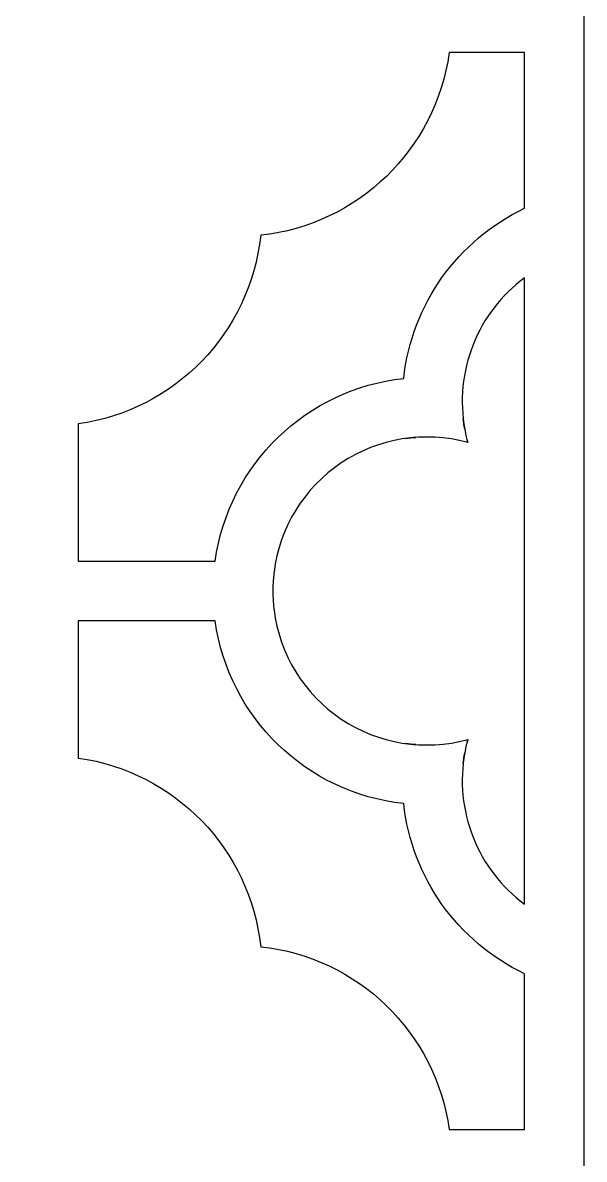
# Model space of a CAD drawing. Header units: centimetres. Extents: x -7.4 to -1.5, y -9 to 2.2.
# Drawn here: x -2.497 to -1.5, y -3.383 to -1.365 of the extents above; entities that cross this region are included whole.
import ezdxf

# ---------------------------------------------------------------- set-up
doc = ezdxf.new("R2010")
doc.units = ezdxf.units.CM
doc.header["$MEASUREMENT"] = 0
doc.layers.add('layer 1', color=7, linetype='Continuous')

msp = doc.modelspace()

# ---------------------------------------------------------------- linework, layer by layer
at = {"layer": 'layer 1', "color": 250}
for points, knots in [([(-7.43951, 2.23468), (-7.43951, 2.23468), (-7.33331, 2.23468), (-7.33331, 2.23468), (-7.33331, 2.23468), (-7.33331, 2.23468), (-1.60574, 2.23468), (-1.60574, 2.23468), (-1.60574, 2.23468), (-1.60574, 2.23468), (-1.49953, 2.23468), (-1.49953, 2.23468), (-1.49953, 2.23468), (-1.49953, 2.23468), (-1.49953, 2.12848), (-1.49953, 2.12848), (-1.49953, 2.12848), (-1.49953, 2.12848), (-1.49953, -8.89401), (-1.49953, -8.89401), (-1.49953, -8.89401), (-1.49953, -8.89401), (-1.49953, -9.00021), (-1.49953, -9.00021), (-1.49953, -9.00021), (-1.49953, -9.00021), (-1.60574, -9.00021), (-1.60574, -9.00021), (-1.60574, -9.00021), (-1.60574, -9.00021), (-7.33331, -9.00021), (-7.33331, -9.00021), (-7.33331, -9.00021), (-7.33331, -9.00021), (-7.43951, -9.00021), (-7.43951, -9.00021), (-7.43951, -9.00021), (-7.43951, -9.00021), (-7.43951, -8.89401), (-7.43951, -8.89401), (-7.43951, -8.89401), (-7.43951, -8.89401), (-7.43951, 2.12848), (-7.43951, 2.12848), (-7.43951, 2.12848), (-7.43951, 2.12848), (-7.43951, 2.23468), (-7.43951, 2.23468)], [0, 0, 0, 0, 0.0769231, 0.0769231, 0.0769231, 0.0769231, 0.1538462, 0.1538462, 0.1538462, 0.1538462, 0.2307692, 0.2307692, 0.2307692, 0.2307692, 0.3076923, 0.3076923, 0.3076923, 0.3076923, 0.3846154, 0.3846154, 0.3846154, 0.3846154, 0.4615385, 0.4615385, 0.4615385, 0.4615385, 0.5384615, 0.5384615, 0.5384615, 0.5384615, 0.6153846, 0.6153846, 0.6153846, 0.6153846, 0.6923077, 0.6923077, 0.6923077, 0.6923077, 0.7692308, 0.7692308, 0.7692308, 0.7692308, 0.8461538, 0.8461538, 0.8461538, 0.8461538, 1, 1, 1, 1]), ([(-1.60574, -1.69451), (-1.72487, -1.75118), (-1.80609, -1.8654), (-1.82036, -1.99655), (-1.82036, -1.99655), (-1.99322, -2.01517), (-2.13124, -2.14864), (-2.15531, -2.32083), (-2.15531, -2.32083), (-2.15531, -2.32083), (-2.24974, -2.32083), (-2.24974, -2.32083), (-2.24974, -2.32083), (-2.24974, -2.32083), (-2.39874, -2.32083), (-2.39874, -2.32083), (-2.39874, -2.32083), (-2.39874, -2.32083), (-2.39874, -2.23221), (-2.39874, -2.23221), (-2.39874, -2.23221), (-2.39874, -2.23221), (-2.39874, -2.15481), (-2.39874, -2.15481), (-2.39874, -2.15481), (-2.39874, -2.15481), (-2.39874, -2.12866), (-2.39874, -2.12866), (-2.39874, -2.12866), (-2.39874, -2.12866), (-2.39874, -2.07738), (-2.39874, -2.07738), (-2.39874, -2.07738), (-2.22658, -2.05319), (-2.09295, -1.91532), (-2.07447, -1.74246), (-2.07447, -1.74246), (-1.90162, -1.72383), (-1.7636, -1.59035), (-1.73953, -1.41818), (-1.73953, -1.41818), (-1.73953, -1.41818), (-1.64522, -1.41818), (-1.64522, -1.41818), (-1.64522, -1.41818), (-1.64522, -1.41818), (-1.61595, -1.41818), (-1.61595, -1.41818), (-1.61595, -1.41818), (-1.61595, -1.41818), (-1.60574, -1.41818), (-1.60574, -1.41818), (-1.60574, -1.41818), (-1.60574, -1.41818), (-1.60574, -1.69451), (-1.60574, -1.69451)], [0, 0, 0, 0, 0.0666667, 0.0666667, 0.0666667, 0.0666667, 0.1333333, 0.1333333, 0.1333333, 0.1333333, 0.2, 0.2, 0.2, 0.2, 0.2666667, 0.2666667, 0.2666667, 0.2666667, 0.3333333, 0.3333333, 0.3333333, 0.3333333, 0.4, 0.4, 0.4, 0.4, 0.4666667, 0.4666667, 0.4666667, 0.4666667, 0.5333333, 0.5333333, 0.5333333, 0.5333333, 0.6, 0.6, 0.6, 0.6, 0.6666667, 0.6666667, 0.6666667, 0.6666667, 0.7333333, 0.7333333, 0.7333333, 0.7333333, 0.8, 0.8, 0.8, 0.8, 0.8666667, 0.8666667, 0.8666667, 0.8666667, 1, 1, 1, 1]), ([(-1.60574, -2.92999), (-1.64674, -2.89954), (-1.67845, -2.85821), (-1.69723, -2.8107), (-1.69723, -2.8107), (-1.71601, -2.7632), (-1.7211, -2.71135), (-1.71192, -2.6611), (-1.71192, -2.6611), (-1.71306, -2.66736), (-1.71398, -2.67366), (-1.71469, -2.67999), (-1.71469, -2.67999), (-1.71389, -2.67277), (-1.7128, -2.66556), (-1.71143, -2.65842), (-1.71143, -2.65842), (-1.71007, -2.65137), (-1.70843, -2.64438), (-1.70652, -2.63746), (-1.70652, -2.63746), (-1.70652, -2.63746), (-1.70787, -2.64241), (-1.70787, -2.64241), (-1.70787, -2.64241), (-1.70787, -2.64241), (-1.70658, -2.63747), (-1.70658, -2.63747), (-1.70658, -2.63747), (-1.78318, -2.65858), (-1.86523, -2.64533), (-1.93132, -2.60123), (-1.93132, -2.60123), (-1.99742, -2.55712), (-2.04104, -2.48632), (-2.05077, -2.40745), (-2.05077, -2.40745), (-2.05077, -2.40745), (-2.05096, -2.4058), (-2.05096, -2.4058), (-2.05096, -2.4058), (-2.05128, -2.40303), (-2.05156, -2.40027), (-2.0518, -2.3975), (-2.0518, -2.3975), (-2.0518, -2.3975), (-2.05217, -2.39248), (-2.05217, -2.39248), (-2.05217, -2.39248), (-2.05217, -2.39248), (-2.05229, -2.3908), (-2.05229, -2.3908), (-2.05229, -2.3908), (-2.05229, -2.3908), (-2.0525, -2.3875), (-2.0525, -2.3875), (-2.0525, -2.3875), (-2.0525, -2.3875), (-2.05256, -2.38577), (-2.05256, -2.38577), (-2.05256, -2.38577), (-2.05256, -2.38577), (-2.05265, -2.38362), (-2.05265, -2.38362), (-2.05265, -2.38362), (-2.05265, -2.38362), (-2.05268, -2.38239), (-2.05268, -2.38239), (-2.05268, -2.38239), (-2.05268, -2.38239), (-2.05274, -2.38097), (-2.05274, -2.38097), (-2.05274, -2.38097), (-2.05274, -2.38097), (-2.05275, -2.3792), (-2.05275, -2.3792), (-2.05275, -2.3792), (-2.05275, -2.3792), (-2.05277, -2.37813), (-2.05277, -2.37813), (-2.05277, -2.37813), (-2.05277, -2.37813), (-2.05281, -2.37645), (-2.05281, -2.37645), (-2.05281, -2.37645), (-2.05281, -2.37645), (-2.05282, -2.37476), (-2.05282, -2.37476), (-2.05282, -2.37476), (-2.05282, -2.37476), (-2.05282, -2.37306), (-2.05282, -2.37306), (-2.05282, -2.37306), (-2.05282, -2.37306), (-2.05281, -2.37135), (-2.05281, -2.37135), (-2.05281, -2.37135), (-2.05281, -2.37135), (-2.05279, -2.36992), (-2.05279, -2.36992), (-2.05279, -2.36992), (-2.05279, -2.36992), (-2.05277, -2.36881), (-2.05277, -2.36881), (-2.05277, -2.36881), (-2.05277, -2.36881), (-2.05274, -2.36711), (-2.05274, -2.36711), (-2.05274, -2.36711), (-2.05274, -2.36711), (-2.05268, -2.36543), (-2.05268, -2.36543), (-2.05268, -2.36543), (-2.05268, -2.36543), (-2.05265, -2.36421), (-2.05265, -2.36421), (-2.05265, -2.36421), (-2.05265, -2.36421), (-2.05259, -2.36289), (-2.05259, -2.36289), (-2.05259, -2.36289), (-2.05259, -2.36289), (-2.05254, -2.3612), (-2.05254, -2.3612), (-2.05254, -2.3612), (-2.05254, -2.3612), (-2.05229, -2.35706), (-2.05229, -2.35706), (-2.05229, -2.35706), (-2.05229, -2.35706), (-2.05217, -2.35532), (-2.05217, -2.35532), (-2.05217, -2.35532), (-2.05217, -2.35532), (-2.05188, -2.35113), (-2.05188, -2.35113), (-2.05188, -2.35113), (-2.05188, -2.35113), (-2.05115, -2.34367), (-2.05115, -2.34367), (-2.05115, -2.34367), (-2.05115, -2.34367), (-2.05096, -2.34201), (-2.05096, -2.34201), (-2.05096, -2.34201), (-2.05096, -2.34201), (-2.05077, -2.34036), (-2.05077, -2.34036), (-2.05077, -2.34036), (-2.04108, -2.26148), (-1.99743, -2.1907), (-1.93132, -2.14659), (-1.93132, -2.14659), (-1.86523, -2.10249), (-1.78318, -2.08929), (-1.70658, -2.11037), (-1.70658, -2.11037), (-1.70658, -2.11037), (-1.70787, -2.10545), (-1.70787, -2.10545), (-1.70787, -2.10545), (-1.70787, -2.10545), (-1.70658, -2.1104), (-1.70658, -2.1104), (-1.70658, -2.1104), (-1.70843, -2.10346), (-1.71005, -2.09647), (-1.71142, -2.08942), (-1.71142, -2.08942), (-1.7128, -2.08228), (-1.71389, -2.07508), (-1.71469, -2.06785), (-1.71469, -2.06785), (-1.71399, -2.07418), (-1.71306, -2.08049), (-1.71192, -2.08675), (-1.71192, -2.08675), (-1.7211, -2.03649), (-1.71601, -1.98464), (-1.69723, -1.93712), (-1.69723, -1.93712), (-1.67845, -1.88962), (-1.64674, -1.84828), (-1.60574, -1.81782), (-1.60574, -1.81782), (-1.60574, -1.81782), (-1.60574, -2.92999), (-1.60574, -2.92999), (-1.60574, -2.92999), (-1.60574, -2.92999), (-1.60574, -2.92999), (-1.60574, -2.92999)], [0, 0, 0, 0, 0.0204082, 0.0204082, 0.0204082, 0.0204082, 0.0408163, 0.0408163, 0.0408163, 0.0408163, 0.0612245, 0.0612245, 0.0612245, 0.0612245, 0.0816327, 0.0816327, 0.0816327, 0.0816327, 0.1020408, 0.1020408, 0.1020408, 0.1020408, 0.122449, 0.122449, 0.122449, 0.122449, 0.1428571, 0.1428571, 0.1428571, 0.1428571, 0.1632653, 0.1632653, 0.1632653, 0.1632653, 0.1836735, 0.1836735, 0.1836735, 0.1836735, 0.2040816, 0.2040816, 0.2040816, 0.2040816, 0.2244898, 0.2244898, 0.2244898, 0.2244898, 0.244898, 0.244898, 0.244898, 0.244898, 0.2653061, 0.2653061, 0.2653061, 0.2653061, 0.2857143, 0.2857143, 0.2857143, 0.2857143, 0.3061224, 0.3061224, 0.3061224, 0.3061224, 0.3265306, 0.3265306, 0.3265306, 0.3265306, 0.3469388, 0.3469388, 0.3469388, 0.3469388, 0.3673469, 0.3673469, 0.3673469, 0.3673469, 0.3877551, 0.3877551, 0.3877551, 0.3877551, 0.4081633, 0.4081633, 0.4081633, 0.4081633, 0.4285714, 0.4285714, 0.4285714, 0.4285714, 0.4489796, 0.4489796, 0.4489796, 0.4489796, 0.4693878, 0.4693878, 0.4693878, 0.4693878, 0.4897959, 0.4897959, 0.4897959, 0.4897959, 0.5102041, 0.5102041, 0.5102041, 0.5102041, 0.5306122, 0.5306122, 0.5306122, 0.5306122, 0.5510204, 0.5510204, 0.5510204, 0.5510204, 0.5714286, 0.5714286, 0.5714286, 0.5714286, 0.5918367, 0.5918367, 0.5918367, 0.5918367, 0.6122449, 0.6122449, 0.6122449, 0.6122449, 0.6326531, 0.6326531, 0.6326531, 0.6326531, 0.6530612, 0.6530612, 0.6530612, 0.6530612, 0.6734694, 0.6734694, 0.6734694, 0.6734694, 0.6938776, 0.6938776, 0.6938776, 0.6938776, 0.7142857, 0.7142857, 0.7142857, 0.7142857, 0.7346939, 0.7346939, 0.7346939, 0.7346939, 0.755102, 0.755102, 0.755102, 0.755102, 0.7755102, 0.7755102, 0.7755102, 0.7755102, 0.7959184, 0.7959184, 0.7959184, 0.7959184, 0.8163265, 0.8163265, 0.8163265, 0.8163265, 0.8367347, 0.8367347, 0.8367347, 0.8367347, 0.8571429, 0.8571429, 0.8571429, 0.8571429, 0.877551, 0.877551, 0.877551, 0.877551, 0.8979592, 0.8979592, 0.8979592, 0.8979592, 0.9183673, 0.9183673, 0.9183673, 0.9183673, 0.9387755, 0.9387755, 0.9387755, 0.9387755, 0.9591837, 0.9591837, 0.9591837, 0.9591837, 1, 1, 1, 1]), ([(-1.81687, -2.10312), (-1.8108, -2.10229), (-1.8047, -2.10166), (-1.79859, -2.10122), (-1.79859, -2.10122), (-1.8047, -2.10166), (-1.8108, -2.10229), (-1.81687, -2.10312)], [0, 0, 0, 0, 0.3333333, 0.3333333, 0.3333333, 0.3333333, 1, 1, 1, 1]), ([(-1.60574, -3.32967), (-1.60574, -3.32967), (-1.61595, -3.32967), (-1.61595, -3.32967), (-1.61595, -3.32967), (-1.61595, -3.32967), (-1.64522, -3.32967), (-1.64522, -3.32967), (-1.64522, -3.32967), (-1.64522, -3.32967), (-1.73953, -3.32967), (-1.73953, -3.32967), (-1.73953, -3.32967), (-1.76373, -3.15751), (-1.9016, -3.02388), (-2.07447, -3.00539), (-2.07447, -3.00539), (-2.09309, -2.83254), (-2.22656, -2.69452), (-2.39874, -2.67046), (-2.39874, -2.67046), (-2.39874, -2.67046), (-2.39874, -2.61918), (-2.39874, -2.61918), (-2.39874, -2.61918), (-2.39874, -2.61918), (-2.39874, -2.59305), (-2.39874, -2.59305), (-2.39874, -2.59305), (-2.39874, -2.59305), (-2.39874, -2.51564), (-2.39874, -2.51564), (-2.39874, -2.51564), (-2.39874, -2.51564), (-2.39874, -2.42702), (-2.39874, -2.42702), (-2.39874, -2.42702), (-2.39874, -2.42702), (-2.24974, -2.42702), (-2.24974, -2.42702), (-2.24974, -2.42702), (-2.24974, -2.42702), (-2.15531, -2.42702), (-2.15531, -2.42702), (-2.15531, -2.42702), (-2.13111, -2.59919), (-1.99323, -2.73282), (-1.82036, -2.75131), (-1.82036, -2.75131), (-1.80604, -2.88244), (-1.72489, -2.99671), (-1.60574, -3.05332), (-1.60574, -3.05332), (-1.60574, -3.05332), (-1.60574, -3.32967), (-1.60574, -3.32967)], [0, 0, 0, 0, 0.0666667, 0.0666667, 0.0666667, 0.0666667, 0.1333333, 0.1333333, 0.1333333, 0.1333333, 0.2, 0.2, 0.2, 0.2, 0.2666667, 0.2666667, 0.2666667, 0.2666667, 0.3333333, 0.3333333, 0.3333333, 0.3333333, 0.4, 0.4, 0.4, 0.4, 0.4666667, 0.4666667, 0.4666667, 0.4666667, 0.5333333, 0.5333333, 0.5333333, 0.5333333, 0.6, 0.6, 0.6, 0.6, 0.6666667, 0.6666667, 0.6666667, 0.6666667, 0.7333333, 0.7333333, 0.7333333, 0.7333333, 0.8, 0.8, 0.8, 0.8, 0.8666667, 0.8666667, 0.8666667, 0.8666667, 1, 1, 1, 1]), ([(-1.81687, -2.64473), (-1.8108, -2.64556), (-1.8047, -2.64619), (-1.79859, -2.64662), (-1.79859, -2.64662), (-1.8047, -2.64619), (-1.8108, -2.64556), (-1.81687, -2.64473)], [0, 0, 0, 0, 0.3333333, 0.3333333, 0.3333333, 0.3333333, 1, 1, 1, 1])]:
    msp.add_open_spline(points, degree=3, knots=knots, dxfattribs=at)

doc.saveas('drawing.dxf')
